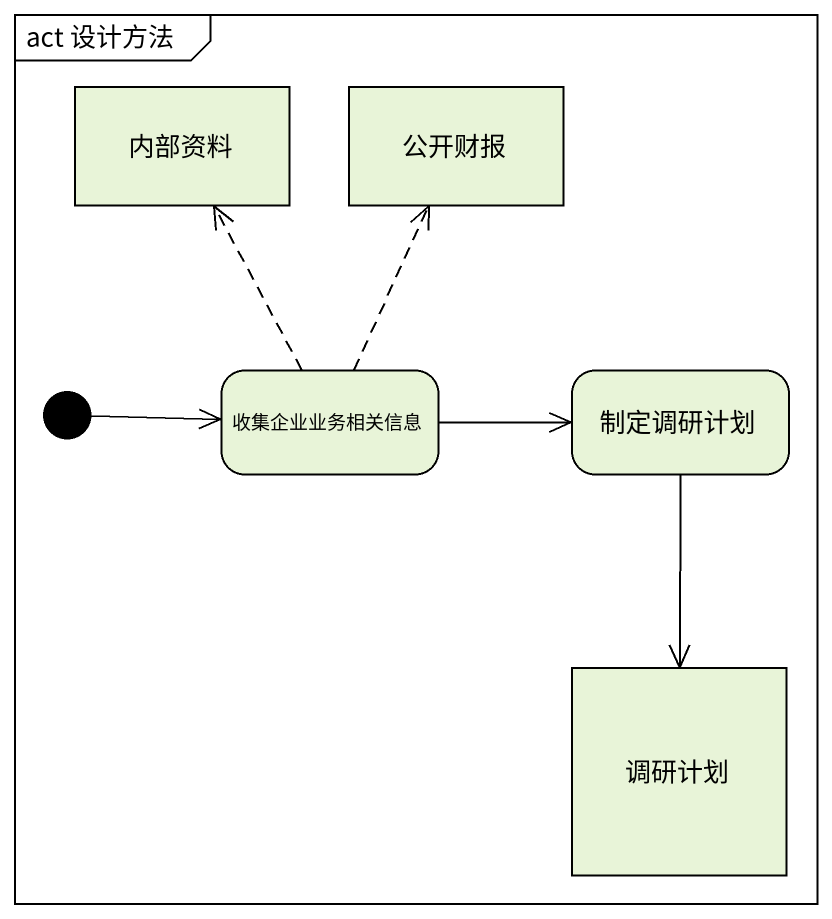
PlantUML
@startuml
mainframe act 设计方法
hide empty description
state 内部资料 <<object>>
state 公开财报 <<object>>
state 收集企业业务相关信息
state 制定调研计划
state 调研计划 <<object>>
[*] -right-> 收集企业业务相关信息
收集企业业务相关信息 -up[dashed]-> 内部资料
收集企业业务相关信息 -up[dashed]-> 公开财报
收集企业业务相关信息 -right-> 制定调研计划
制定调研计划 --> 调研计划
@enduml
